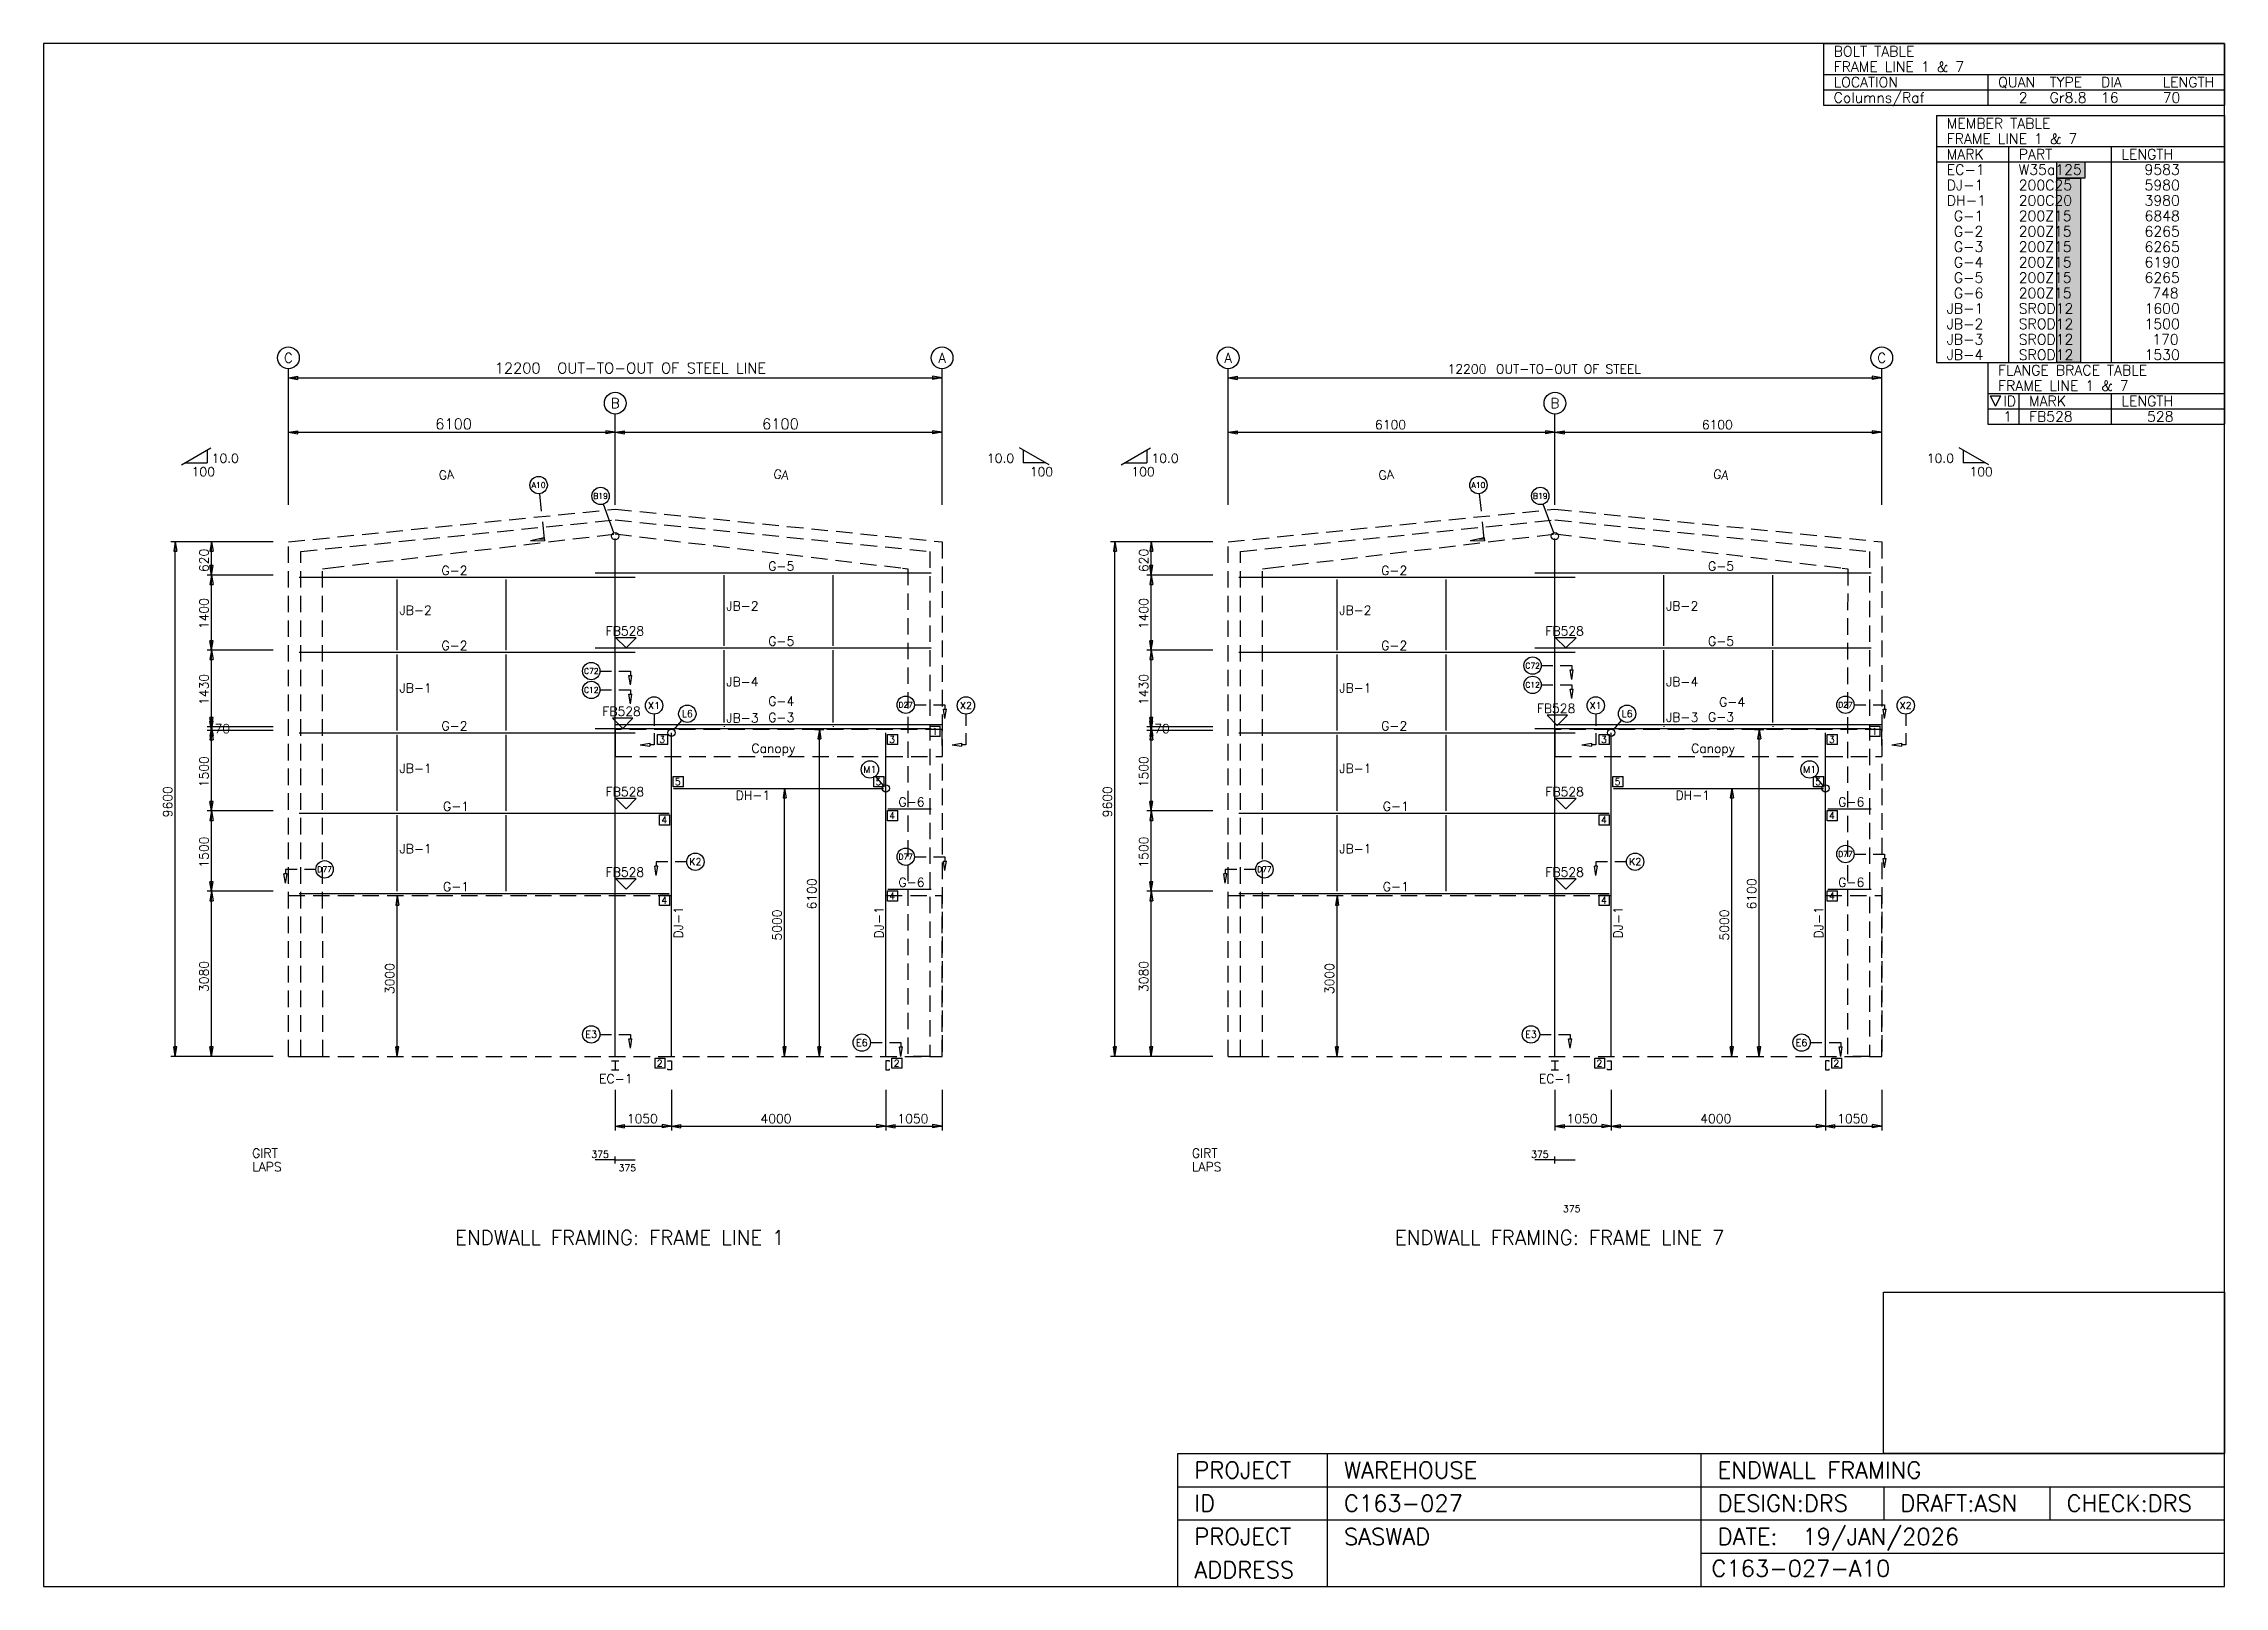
# Model space of a CAD drawing. Extents: x 0 to 40704, y 0 to 28784.
import ezdxf
from ezdxf.enums import TextEntityAlignment as Align

# ---------------------------------------------------------------- set-up
doc = ezdxf.new("R2010")
doc.units = 0
doc.header["$MEASUREMENT"] = 0
doc.linetypes.add('CONTIN', pattern=[0])
doc.linetypes.add('DASHED', pattern=[460.3, 307.7, -152.6])
doc.layers.get('0').update_dxf_attribs({"linetype": 'CONTIN'})
for name, color, linetype in [('1', 7, 'CONTIN'), ('10', 10, 'CONTIN'), ('11', 7, 'CONTIN'), ('12', 6, 'CONTIN'), ('13', 1, 'CONTIN'), ('14', 7, 'CONTIN'), ('15', 7, 'CONTIN'), ('2', 6, 'CONTIN'), ('22', 7, 'CONTIN'), ('26', 7, 'CONTIN'), ('3', 7, 'CONTIN'), ('4', 7, 'CONTIN'), ('5', 5, 'DASHED'), ('7', 7, 'CONTIN')]:
    doc.layers.add(name, color=color, linetype=linetype)
doc.styles.add('SIMPLEX', font='SIMPLEX')
picture_1 = doc.add_image_def('image1.png', size_in_pixel=(129, 61))

# ---------------------------------------------------------------- blocks, each defined once
blk = doc.blocks.new('EW1TBL')
for p, q in [((-4738.6401, 0), (0, 0)), ((-4738.6401, 0), (-4738.6401, -4061.6924)), ((0, 0), (0, -4061.6924)), ((-4738.6401, -507.71143), (0, -507.71143)), ((-4738.6401, -507.71143), (-4738.6401, -761.56714)), ((-3553.98, -507.71143), (-3553.98, -761.56714)), ((-1861.6084, -507.71143), (-1861.6084, -761.56714)), ((-4738.6401, -761.56714), (-4738.6401, -4061.6924)), ((-4738.6401, -761.56714), (0, -761.56714)), ((-3553.98, -761.56714), (-3553.98, -4061.6924)), ((-1861.6084, -761.56714), (-1861.6084, -4061.6924)), ((-4738.6401, -4061.6924), (0, -4061.6924))]:
    blk.add_line(p, q)
at = {"layer": '14', "style": 'SIMPLEX'}
for s, p in [('MEMBER TABLE', (-4569.4033, -211.54643)), ('FRAME LINE 1 & 7', (-4569.4033, -465.40216)), ('MARK', (-4569.4033, -719.25781)), ('PART', (-3384.7429, -719.25781)), ('LENGTH', (-1692.3715, -719.25781))]:
    blk.add_text(s, height=169.237152, dxfattribs=at).set_placement(p)
at = {"layer": '26', "style": 'SIMPLEX'}
for s, p in [('EC-1', (-4569.4033, -973.11371)), ('DJ-1', (-4569.4033, -1226.9692)), ('W35a125', (-3384.7429, -973.11371)), ('200C25', (-3384.7429, -1226.9692)), ('   9583', (-1692.3715, -973.11371)), ('   5980', (-1692.3715, -1226.9692)), ('DH-1', (-4569.4033, -1480.8251)), ('200C20', (-3384.7429, -1480.8251)), ('   3980', (-1692.3715, -1480.8251)), (' G-1', (-4569.4033, -1734.6805)), ('200Z15', (-3384.7429, -1734.6805)), ('   6848', (-1692.3715, -1734.6805)), (' G-2', (-4569.4033, -1988.5364)), (' G-3', (-4569.4033, -2242.3923)), ('200Z15', (-3384.7429, -1988.5364)), ('200Z15', (-3384.7429, -2242.3923)), ('   6265', (-1692.3715, -1988.5364)), ('   6265', (-1692.3715, -2242.3923)), (' G-4', (-4569.4033, -2496.2483)), ('200Z15', (-3384.7429, -2496.2483)), ('   6190', (-1692.3715, -2496.2483)), (' G-5', (-4569.4033, -2750.104)), (' G-6', (-4569.4033, -3003.9597)), ('200Z15', (-3384.7429, -2750.104)), ('200Z15', (-3384.7429, -3003.9597)), ('   6265', (-1692.3715, -2750.104)), ('    748', (-1692.3715, -3003.9597)), ('JB-1', (-4569.4033, -3257.8154)), ('SROD12', (-3384.7429, -3257.8154)), ('   1600', (-1692.3715, -3257.8154)), ('JB-2', (-4569.4033, -3511.6711)), ('SROD12', (-3384.7429, -3511.6711)), ('   1500', (-1692.3715, -3511.6711)), ('JB-3', (-4569.4033, -3765.5271)), ('JB-4', (-4569.4033, -4019.3828)), ('SROD12', (-3384.7429, -3765.5271)), ('SROD12', (-3384.7429, -4019.3828)), ('   1530', (-1692.3715, -4019.3828)), ('    170', (-1692.3715, -3765.5271))]:
    blk.add_text(s, height=169.237152, dxfattribs=at).set_placement(p)
blk = doc.blocks.new('EW1BLT')
for p, q in [((-6600.249, 0), (0, 0)), ((-6600.249, 0), (-6600.249, -1015.4229)), ((0, 0), (0, -1015.4229)), ((-6600.249, -507.71143), (0, -507.71143)), ((-3892.4543, -507.71143), (-3892.4543, -761.56714)), ((-6600.249, -761.56714), (0, -761.56714)), ((-6600.249, -1015.4229), (0, -1015.4229)), ((-3892.4543, -761.56714), (-3892.4543, -1015.4229))]:
    blk.add_line(p, q)
at = {"layer": '14', "style": 'SIMPLEX'}
for s, p in [('BOLT TABLE', (-6431.0122, -211.54643)), ('FRAME LINE 1 & 7', (-6431.0122, -465.40216)), ('LOCATION', (-6431.0122, -719.25781)), ('QUAN', (-3723.2175, -719.25781)), ('TYPE', (-2877.032, -719.25781)), ('DIA', (-2030.8459, -719.25781)), ('LENGTH', (-1015.4231, -719.25781))]:
    blk.add_text(s, height=169.237152, dxfattribs=at).set_placement(p)
at = {"layer": '26', "style": 'SIMPLEX'}
for s, height, p in [('Columns/Raf', 169.237152, (-6431.0122, -973.11371)), ('2', 169.23715, (-3384.7437, -973.11371)), ('Gr8.8', 169.237152, (-2877.032, -973.11371)), ('16', 169.237152, (-2030.8459, -973.11371)), ('70', 169.237152, (-1015.4231, -973.11371))]:
    blk.add_text(s, height=height, dxfattribs=at).set_placement(p)
blk = doc.blocks.new('EW1BRACE')
for p, q in [((-3892.4543, 0), (-3892.4543, -1015.4229)), ((-3892.4543, 0), (0, 0)), ((0, 0), (0, -1015.4229)), ((-3892.4543, -507.71143), (0, -507.71143)), ((-3384.7429, -507.71143), (-3384.7429, -1015.4229)), ((-1861.6086, -507.71143), (-1861.6086, -1015.4229)), ((-3892.4543, -761.56714), (0, -761.56714)), ((-3892.4543, -1015.4229), (0, -1015.4229))]:
    blk.add_line(p, q)
at = {"layer": '14'}
for p, q in [((-3765.5269, -719.25781), (-3850.1453, -550.02075)), ((-3850.1453, -550.02075), (-3680.9084, -550.02075)), ((-3765.5269, -719.25781), (-3680.9084, -550.02075))]:
    blk.add_line(p, q, dxfattribs=at)
at = {"layer": '14', "style": 'SIMPLEX'}
for s, p in [('FLANGE BRACE TABLE', (-3723.2175, -211.54643)), ('FRAME LINE 1 & 7', (-3723.2175, -465.40216)), ('ID', (-3638.5989, -719.25781)), ('MARK', (-3215.5059, -719.25781)), ('LENGTH', (-1692.3715, -719.25781))]:
    blk.add_text(s, height=169.237152, dxfattribs=at).set_placement(p)
at = {"layer": '26', "style": 'SIMPLEX'}
for s, height, p in [('1', 169.23715, (-3638.5989, -973.11371)), ('FB528', 169.237152, (-3215.5059, -973.11371)), ('    528', 169.237152, (-1776.99, -973.11371))]:
    blk.add_text(s, height=height, dxfattribs=at).set_placement(p)
blk = doc.blocks.new('WCOL')
for p, q in [((-10.2, 0), (10.2, 0)), ((0, 0), (0, -25.4)), ((-10.2, -25.4), (10.2, -25.4))]:
    blk.add_line(p, q)
blk = doc.blocks.new('CCOL')
for p, q in [((10.2, 0), (0, 0)), ((0, 0), (0, -25.4)), ((10.2, -2.5), (10.2, 0)), ((0, -25.4), (10.2, -25.4)), ((10.2, -25.4), (10.2, -22.9))]:
    blk.add_line(p, q)
blk = doc.blocks.new('MARKER')
for p, q in [((25.4, 25.4), (-25.4, 25.4)), ((-25.4, 25.4), (0, 0)), ((0, 0), (25.4, 25.4))]:
    blk.add_line(p, q)
blk = doc.blocks.new('ARROW')
for p, q in [((0, 0), (-176, 29)), ((-176, 29), (-176, -29)), ((0, 0), (-176, -29))]:
    blk.add_line(p, q)
blk = doc.blocks.new('ARROWP')
for p, q in [((0, 0), (-176, 29)), ((-176, 29), (-176, -29)), ((0, 0), (-176, -29))]:
    blk.add_line(p, q)
blk = doc.blocks.new('CUTSEC')
at = {"layer": '7'}
for p, q in [((-284, 0), (-68, 0)), ((68, 0), (284, 0)), ((284, 0), (284, 81))]:
    blk.add_line(p, q, dxfattribs=at)
at = {"layer": '7', "rotation": 90}
blk.add_blockref('ARROWP', (284, 257), dxfattribs=at)

msp = doc.modelspace()

# ---------------------------------------------------------------- hatches: boundary and pattern name
at = {"linetype": 'Continuous'}
h = msp.add_hatch(color=256, dxfattribs=at)
h.dxf.hatch_style = 1
h.paths.add_polyline_path([(37578, 26274), (38017, 26274), (38017, 22834), (37578, 22834)])
h.paths.add_polyline_path([(37578, 26577), (38098, 26577), (38098, 26274), (37578, 26274)])

# ---------------------------------------------------------------- linework, layer by layer
for p, q in [((40704, 0), (40704, 3256)), ((21171, 0), (21171, 2480)), ((21171, 2480), (40704, 2480)), ((23962, 0), (23962, 2480)), ((30938, 0), (30938, 2480)), ((21171, 1860), (40704, 1860)), ((34348, 1860), (34348, 1240)), ((37449, 1860), (37449, 1240)), ((21171, 1240), (40704, 1240)), ((30938, 620), (40704, 620)), ((21171, 0), (40704, 0))]:
    msp.add_line(p, q)
for points in [[(37578, 26577), (38098, 26577), (38098, 26274), (37578, 26274)], [(37578, 26274), (38017, 26274), (38017, 22834), (37578, 22834)]]:
    msp.add_lwpolyline(points, close=True, dxfattribs=at)
at = {"layer": '1'}
for p, q in [((4769, 18827), (11044, 18827)), ((6602, 17468), (6602, 18787)), ((8635, 17468), (8635, 18787)), ((10294, 18908), (16569, 18908)), ((12702, 17549), (12702, 18868)), ((14735, 17549), (14735, 18868)), ((22309, 18827), (28584, 18827)), ((24142, 17468), (24142, 18787)), ((26176, 17468), (26176, 18787)), ((27834, 18908), (34109, 18908)), ((30242, 17549), (30242, 18868)), ((32276, 17549), (32276, 18868)), ((10294, 17508), (16569, 17508)), ((27834, 17508), (34109, 17508)), ((4769, 17427), (11044, 17427)), ((6602, 15968), (6602, 17387)), ((8635, 15968), (8635, 17387)), ((12702, 16119), (12702, 17468)), ((14735, 16119), (14735, 17468)), ((22309, 17427), (28584, 17427)), ((24142, 15968), (24142, 17387)), ((26176, 15968), (26176, 17387)), ((30242, 16119), (30242, 17468)), ((32276, 16119), (32276, 17468)), ((4769, 15927), (11044, 15927)), ((6602, 14468), (6602, 15887)), ((8635, 14468), (8635, 15887)), ((10294, 16008), (16569, 16008)), ((10669, 16078), (16769, 16078)), ((11719, 9888), (11719, 15927)), ((12702, 16049), (12702, 16038)), ((14735, 16049), (14735, 16038)), ((15719, 9888), (15719, 15927)), ((22309, 15927), (28584, 15927)), ((24142, 14468), (24142, 15887)), ((26176, 14468), (26176, 15887)), ((27834, 16008), (34109, 16008)), ((28209, 16078), (34309, 16078)), ((29259, 9888), (29259, 15927)), ((30242, 16049), (30242, 16038)), ((32276, 16049), (32276, 16038)), ((33259, 9888), (33259, 15927)), ((11759, 14888), (15678, 14888)), ((29300, 14888), (33219, 14888)), ((4769, 14427), (11678, 14427)), ((6602, 12968), (6602, 14387)), ((8635, 12968), (8635, 14387)), ((15759, 14508), (16569, 14508)), ((22309, 14427), (29219, 14427)), ((24142, 12968), (24142, 14387)), ((26176, 12968), (26176, 14387)), ((33300, 14508), (34109, 14508)), ((4769, 12927), (11678, 12927)), ((15759, 13008), (16569, 13008)), ((22309, 12927), (29219, 12927)), ((33300, 13008), (34109, 13008))]:
    msp.add_line(p, q, dxfattribs=at)
at = {"layer": '12'}
for p, q in [((4569, 20179), (4569, 22718)), ((16769, 20179), (16769, 22718)), ((22109, 20179), (22109, 22718)), ((34309, 20179), (34309, 22718)), ((10669, 20179), (10669, 21871)), ((28209, 20179), (28209, 21871)), ((3052, 19488), (2375, 19488)), ((4284, 19488), (3052, 19488)), ((3134, 19488), (3134, 19488)), ((20593, 19488), (19916, 19488)), ((21825, 19488), (20593, 19488)), ((20674, 19488), (20674, 19488)), ((4284, 18868), (3052, 18868)), ((3134, 18868), (3134, 18868)), ((3134, 18868), (3134, 18868)), ((21825, 18868), (20593, 18868)), ((20674, 18868), (20674, 18868)), ((20674, 18868), (20674, 18868)), ((4284, 17468), (3052, 17468)), ((3134, 17468), (3134, 17468)), ((3134, 17468), (3134, 17468)), ((21825, 17468), (20593, 17468)), ((20674, 17468), (20674, 17468)), ((20674, 17468), (20674, 17468)), ((4284, 16038), (3052, 16038)), ((4284, 15968), (3052, 15968)), ((3134, 16038), (3134, 16038)), ((3134, 16038), (3134, 16038)), ((3134, 15968), (3134, 15968)), ((3134, 15968), (3134, 15968)), ((14396, 15988), (14565, 15988)), ((21825, 16038), (20593, 16038)), ((21825, 15968), (20593, 15968)), ((20674, 16038), (20674, 16038)), ((20674, 16038), (20674, 16038)), ((20674, 15968), (20674, 15968)), ((20674, 15968), (20674, 15968)), ((31936, 15988), (32105, 15988)), ((4284, 14468), (3052, 14468)), ((3134, 14468), (3134, 14468)), ((3134, 14468), (3134, 14468)), ((21825, 14468), (20593, 14468)), ((20674, 14468), (20674, 14468)), ((20674, 14468), (20674, 14468)), ((4284, 12968), (3052, 12968)), ((3134, 12968), (3134, 12968)), ((3134, 12968), (3134, 12968)), ((21825, 12968), (20593, 12968)), ((20674, 12968), (20674, 12968)), ((20674, 12968), (20674, 12968)), ((3052, 9888), (2375, 9888)), ((4284, 9888), (3052, 9888)), ((3134, 9888), (3134, 9888)), ((14396, 9888), (14565, 9888)), ((20593, 9888), (19916, 9888)), ((21825, 9888), (20593, 9888)), ((20674, 9888), (20674, 9888)), ((31936, 9888), (32105, 9888))]:
    msp.add_line(p, q, dxfattribs=at)
at = {"layer": '13'}
for centre in [(4569, 22921), (16769, 22921), (22109, 22921), (34309, 22921), (10669, 22075), (28209, 22075)]:
    msp.add_circle(centre, 203, dxfattribs=at)
at = {"layer": '2'}
for p, q in [((4569, 22548), (16769, 22548)), ((22109, 22548), (34309, 22548)), ((2572, 20924), (3123, 21242)), ((3052, 21201), (3052, 20964)), ((4569, 21533), (16769, 21533)), ((18766, 20924), (18215, 21242)), ((18285, 21201), (18285, 20964)), ((20112, 20924), (20663, 21242)), ((20593, 21201), (20593, 20964)), ((22109, 21533), (34309, 21533)), ((36306, 20924), (35755, 21242)), ((35826, 21201), (35826, 20964)), ((2642, 20964), (3052, 20964)), ((18695, 20964), (18285, 20964)), ((20182, 20964), (20593, 20964)), ((36236, 20964), (35826, 20964)), ((2457, 9888), (2457, 19488)), ((3134, 18868), (3134, 19488)), ((19997, 9888), (19997, 19488)), ((20674, 18868), (20674, 19488)), ((3134, 17468), (3134, 18868)), ((20674, 17468), (20674, 18868)), ((3134, 16038), (3134, 17468)), ((20674, 16038), (20674, 17468)), ((3134, 15968), (3134, 16038)), ((3134, 14468), (3134, 15968)), ((14480, 9888), (14480, 15988)), ((20674, 15968), (20674, 16038)), ((20674, 14468), (20674, 15968)), ((32021, 9888), (32021, 15988)), ((13831, 9888), (13831, 14888)), ((31511, 9888), (31511, 14888)), ((3134, 12968), (3134, 14468)), ((20674, 12968), (20674, 14468)), ((3134, 9888), (3134, 12968)), ((6602, 9888), (6602, 12888)), ((20674, 9888), (20674, 12968)), ((24142, 9888), (24142, 12888)), ((10669, 9263), (10669, 8505)), ((11719, 9263), (11719, 8505)), ((11719, 9263), (11719, 8505)), ((15719, 9263), (15719, 8505)), ((15719, 9263), (15719, 8505)), ((16769, 9263), (16769, 8505)), ((28209, 9263), (28209, 8505)), ((29259, 9263), (29259, 8505)), ((29259, 9263), (29259, 8505)), ((33259, 9263), (33259, 8505)), ((33259, 9263), (33259, 8505)), ((34309, 9263), (34309, 8505)), ((10669, 8586), (11719, 8586)), ((11719, 8586), (15719, 8586)), ((15719, 8586), (16769, 8586)), ((28209, 8586), (29259, 8586)), ((29259, 8586), (33259, 8586)), ((33259, 8586), (34309, 8586)), ((10669, 7955), (10294, 7955)), ((10669, 7892), (10669, 8019)), ((10669, 7892), (10669, 8019)), ((10669, 7955), (11044, 7955)), ((28209, 7955), (27834, 7955)), ((28209, 7892), (28209, 8019)), ((28209, 7892), (28209, 8019)), ((28209, 7955), (28584, 7955))]:
    msp.add_line(p, q, dxfattribs=at)
at = {"layer": '22'}
for p, q in [((40704, 28784), (0, 28784)), ((0, 28784), (0, 0)), ((40704, 0), (40704, 28784)), ((0, 0), (40704, 0))]:
    msp.add_line(p, q, dxfattribs=at)
at = {"layer": '3'}
for p, q in [((11460, 15705), (11460, 15896)), ((11460, 15896), (11650, 15896)), ((11650, 15705), (11650, 15896)), ((15750, 15705), (15750, 15896)), ((15750, 15896), (15941, 15896)), ((15941, 15705), (15941, 15896)), ((16547, 15856), (16547, 16047)), ((16547, 16047), (16737, 16047)), ((16737, 15856), (16737, 16047)), ((29037, 15705), (29037, 15896)), ((29037, 15896), (29227, 15896)), ((29227, 15705), (29227, 15896)), ((33291, 15705), (33291, 15896)), ((33291, 15896), (33481, 15896)), ((33481, 15705), (33481, 15896)), ((34087, 15856), (34087, 16047)), ((34087, 16047), (34277, 16047)), ((34277, 15856), (34277, 16047)), ((11650, 15705), (11460, 15705)), ((15941, 15705), (15750, 15705)), ((16737, 15856), (16547, 15856)), ((29227, 15705), (29037, 15705)), ((33481, 15705), (33291, 15705)), ((34277, 15856), (34087, 15856)), ((11750, 14920), (11750, 15110)), ((11750, 15110), (11941, 15110)), ((11941, 14920), (11941, 15110)), ((15497, 14920), (15497, 15110)), ((15497, 15110), (15687, 15110)), ((15687, 14920), (15687, 15110)), ((29291, 14920), (29291, 15110)), ((29291, 15110), (29481, 15110)), ((29481, 14920), (29481, 15110)), ((33037, 14920), (33037, 15110)), ((33037, 15110), (33227, 15110)), ((33227, 14920), (33227, 15110)), ((11941, 14920), (11750, 14920)), ((15687, 14920), (15497, 14920)), ((29481, 14920), (29291, 14920)), ((33227, 14920), (33037, 14920)), ((11497, 14205), (11497, 14396)), ((11497, 14396), (11687, 14396)), ((11687, 14205), (11687, 14396)), ((15750, 14286), (15750, 14477)), ((15750, 14477), (15941, 14477)), ((15941, 14286), (15750, 14286)), ((15941, 14286), (15941, 14477)), ((29037, 14205), (29037, 14396)), ((29037, 14396), (29227, 14396)), ((29227, 14205), (29227, 14396)), ((33291, 14286), (33291, 14477)), ((33291, 14477), (33481, 14477)), ((33481, 14286), (33291, 14286)), ((33481, 14286), (33481, 14477)), ((11687, 14205), (11497, 14205)), ((29227, 14205), (29037, 14205)), ((11497, 12705), (11497, 12896)), ((11497, 12896), (11687, 12896)), ((11687, 12705), (11497, 12705)), ((11687, 12705), (11687, 12896)), ((15750, 12786), (15750, 12977)), ((15750, 12977), (15941, 12977)), ((15941, 12786), (15750, 12786)), ((15941, 12786), (15941, 12977)), ((29037, 12705), (29037, 12896)), ((29037, 12896), (29227, 12896)), ((29227, 12705), (29037, 12705)), ((29227, 12705), (29227, 12896)), ((33291, 12786), (33291, 12977)), ((33291, 12977), (33481, 12977)), ((33481, 12786), (33291, 12786)), ((33481, 12786), (33481, 12977)), ((11412, 9666), (11412, 9856)), ((11412, 9856), (11602, 9856)), ((11602, 9666), (11602, 9856)), ((15835, 9666), (15835, 9856)), ((15835, 9856), (16025, 9856)), ((16025, 9666), (16025, 9856)), ((28952, 9666), (28952, 9856)), ((28952, 9856), (29143, 9856)), ((29143, 9666), (29143, 9856)), ((33375, 9666), (33375, 9856)), ((33375, 9856), (33566, 9856)), ((33566, 9666), (33566, 9856)), ((11602, 9666), (11412, 9666)), ((16025, 9666), (15835, 9666)), ((29143, 9666), (28952, 9666)), ((33566, 9666), (33375, 9666))]:
    msp.add_line(p, q, dxfattribs=at)
at = {"layer": '4'}
for p, q in [((10669, 9888), (10669, 19553)), ((28209, 9888), (28209, 19553))]:
    msp.add_line(p, q, dxfattribs=at)
at = {"layer": '5'}
for p, q in [((4569, 19488), (10669, 20098)), ((10669, 20098), (16769, 19488)), ((22109, 19488), (28209, 20098)), ((28209, 20098), (34309, 19488)), ((4799, 19310), (10669, 19897)), ((5307, 18998), (10668, 19636)), ((10668, 19636), (16030, 18998)), ((10669, 19897), (16539, 19310)), ((22339, 19310), (28209, 19897)), ((22848, 18998), (28210, 19636)), ((28209, 19897), (34079, 19310)), ((28210, 19636), (33571, 18998)), ((4569, 9888), (4569, 19488)), ((4799, 9888), (4799, 19310)), ((16539, 19310), (16539, 9888)), ((16769, 19488), (16769, 9888)), ((22109, 9888), (22109, 19488)), ((22339, 9888), (22339, 19310)), ((34079, 19310), (34079, 9888)), ((34309, 19488), (34309, 9888)), ((5204, 18982), (5307, 18998)), ((5210, 9888), (5204, 18982)), ((5307, 18998), (5307, 18998)), ((16030, 18998), (16030, 18998)), ((16030, 18998), (16128, 18987)), ((16128, 18987), (16128, 9888)), ((22750, 18987), (22848, 18998)), ((22750, 9888), (22750, 18987)), ((22848, 18998), (22848, 18998)), ((33571, 18998), (33571, 18998)), ((33571, 18998), (33673, 18982)), ((33673, 18982), (33668, 9888)), ((10669, 15988), (10669, 15688)), ((16769, 15988), (10669, 15988)), ((16769, 15688), (16769, 15988)), ((28209, 15988), (28209, 15688)), ((34309, 15988), (28209, 15988)), ((34309, 15688), (34309, 15988)), ((10669, 15688), (10669, 15485)), ((10669, 15485), (16769, 15485)), ((16769, 15688), (16769, 15485)), ((28209, 15688), (28209, 15485)), ((28209, 15485), (34309, 15485)), ((34309, 15688), (34309, 15485)), ((4569, 9888), (4569, 12888)), ((4569, 12888), (11719, 12888)), ((15719, 12888), (16769, 12888)), ((16769, 9888), (16769, 12888)), ((22109, 9888), (22109, 12888)), ((22109, 12888), (29259, 12888)), ((33259, 12888), (34309, 12888)), ((34309, 9888), (34309, 12888)), ((4569, 9888), (16769, 9888)), ((4799, 9888), (5210, 9888)), ((16539, 9888), (16128, 9888)), ((22109, 9888), (34309, 9888)), ((22339, 9888), (22750, 9888)), ((34079, 9888), (33668, 9888))]:
    msp.add_line(p, q, dxfattribs=at)
at = {"layer": '7'}
for p, q in [((10646, 19657), (10451, 20192)), ((28186, 19657), (27992, 20192)), ((11762, 15979), (11910, 16155)), ((29303, 15979), (29451, 16155)), ((15675, 14940), (15527, 15116)), ((33216, 14940), (33068, 15116))]:
    msp.add_line(p, q, dxfattribs=at)
for centre, radius in [((9240, 20547), 162), ((10396, 20344), 162), ((26781, 20547), 162), ((27936, 20344), 162), ((10669, 19594), 67.7), ((28209, 19594), 67.7), ((10222, 17078), 162), ((27792, 17180), 162), ((10222, 16726), 162), ((27792, 16820), 162), ((11394, 16435), 162), ((12015, 16280), 162), ((16092, 16448), 162), ((17216, 16435), 162), ((28970, 16435), 162), ((29555, 16280), 162), ((33632, 16448), 162), ((34756, 16435), 162), ((11719, 15927), 67.7), ((29259, 15927), 67.7), ((15423, 15241), 162), ((32963, 15241), 162), ((15719, 14888), 67.7), ((33259, 14888), 67.7), ((5245, 13378), 162), ((12165, 13520), 162), ((16092, 13613), 162), ((22786, 13378), 162), ((29706, 13520), 162), ((33632, 13664), 162), ((10222, 10298), 162), ((15272, 10145), 162), ((27762, 10298), 162), ((32812, 10145), 162)]:
    msp.add_circle(centre, radius, dxfattribs=at)

# ---------------------------------------------------------------- block references
at = {"xscale": 1.133987218639454, "yscale": 1.133987218639454, "zscale": 1.133987218639454}
for name, p in [('EW1BLT', (40704, 28784)), ('EW1TBL', (40704, 27440)), ('EW1BRACE', (40704, 22834))]:
    msp.add_blockref(name, p, dxfattribs=at)
at = {"layer": '10', "yscale": 6.662879959999999, "zscale": 6.662879959999999}
for name, p, xscale in [('WCOL', (10669, 9807), 6.662879959999999), ('CCOL', (11719, 9807), -6.66288), ('CCOL', (15719, 9807), 6.662879959999999), ('WCOL', (28209, 9807), 6.662879959999999), ('CCOL', (29259, 9807), -6.66288), ('CCOL', (33259, 9807), 6.662879959999999)]:
    msp.add_blockref(name, p, dxfattribs=dict(at, xscale=xscale))
at = {"layer": '2'}
for p, rotation in [((4569, 22548), 180), ((22109, 22548), 180), ((4569, 21533), 180), ((10669, 21533), 180), ((22109, 21533), 180), ((28209, 21533), 180), ((2457, 19488), 90), ((3134, 19488), 90), ((19997, 19488), 90), ((20674, 19488), 90), ((3134, 18868), 270), ((3134, 18868), 90), ((20674, 18868), 270), ((20674, 18868), 90), ((3134, 17468), 270), ((20674, 17468), 270), ((3134, 17468), 90), ((20674, 17468), 90), ((3134, 16038), 270), ((3134, 15968), 270), ((3134, 16038), 90), ((3134, 15968), 90), ((14480, 15988), 90), ((20674, 16038), 270), ((20674, 15968), 270), ((20674, 16038), 90), ((20674, 15968), 90), ((32021, 15988), 90), ((13831, 14888), 90), ((31511, 14888), 90), ((3134, 14468), 270), ((3134, 14468), 90), ((20674, 14468), 270), ((20674, 14468), 90), ((3134, 12968), 270), ((20674, 12968), 270), ((3134, 12968), 90), ((6602, 12888), 90), ((20674, 12968), 90), ((24142, 12888), 90), ((2457, 9888), 270), ((3134, 9888), 270), ((6602, 9888), 270), ((13831, 9888), 270), ((14480, 9888), 270), ((19997, 9888), 270), ((20674, 9888), 270), ((24142, 9888), 270), ((31511, 9888), 270), ((32021, 9888), 270), ((10669, 8586), 180), ((11719, 8586), 180), ((15719, 8586), 180), ((28209, 8586), 180), ((29259, 8586), 180), ((33259, 8586), 180)]:
    msp.add_blockref('ARROW', p, dxfattribs=dict(at, rotation=rotation))
for p in [(16769, 22548), (34309, 22548), (10669, 21533), (16769, 21533), (28209, 21533), (34309, 21533), (11719, 8586), (15719, 8586), (16769, 8586), (29259, 8586), (33259, 8586), (34309, 8586)]:
    msp.add_blockref('ARROW', p, dxfattribs=at)
at = {"layer": '3', "xscale": 7.49573992, "yscale": 7.49573992, "zscale": 7.49573992}
for p in [(10872, 17508), (28412, 17508), (10809, 16008), (28252, 16064), (10872, 14508), (28412, 14508), (10872, 13008), (28412, 13008)]:
    msp.add_blockref('MARKER', p, dxfattribs=at)
at = {"layer": '7', "xscale": 1.5, "yscale": -1, "zscale": -1, "rotation": 275.711}
for p in [(9299, 19961), (26839, 19961)]:
    msp.add_blockref('CUTSEC', p, dxfattribs=at)
at = {"layer": '7', "yscale": -1, "zscale": -1}
for p in [(28239, 17180), (10669, 17078), (10669, 16726), (28239, 16820), (16539, 16448), (34079, 16448), (16539, 13613), (34079, 13664), (10669, 10298), (28209, 10298), (15719, 10145), (33259, 10145)]:
    msp.add_blockref('CUTSEC', p, dxfattribs=at)
at = {"layer": '7', "yscale": -1, "zscale": -1, "rotation": 270}
for p in [(11394, 15988), (17216, 15988), (28970, 15988), (34756, 15988)]:
    msp.add_blockref('CUTSEC', p, dxfattribs=at)
at = {"layer": '7', "xscale": -1, "yscale": -1, "zscale": -1}
for p in [(11719, 13520), (29259, 13520), (4799, 13378), (22339, 13378)]:
    msp.add_blockref('CUTSEC', p, dxfattribs=at)

# ---------------------------------------------------------------- texts
at = {"layer": '11', "style": 'SIMPLEX'}
for s, height, p in [('12200', 200, (8420, 22630)), ('12200', 169.2, (26204, 22630)), ('6100', 200, (7310, 21589)), ('6100', 200, (13410, 21589)), ('6100', 169.2, (24850, 21589)), ('6100', 169.2, (30950, 21589)), ('100', 169.2, (2763, 20711)), ('10.0', 169.2, (3137, 20964)), ('10.0', 169.2, (17608, 20964)), ('100', 169.2, (18406, 20711)), ('100', 169.2, (20303, 20711)), ('10.0', 169.2, (20677, 20964)), ('10.0', 169.2, (35149, 20964)), ('100', 169.2, (35946, 20711)), ('70', 169.2, (3190, 15918)), ('70', 169.2, (20730, 15918)), ('1050', 169.2, (10885, 8643)), ('4000', 169.2, (13380, 8643)), ('1050', 169.2, (15935, 8643)), ('1050', 169.2, (28425, 8643)), ('4000', 169.2, (30921, 8643)), ('1050', 169.2, (33475, 8643)), ('375', 126.9, (10224, 7998)), ('375', 126.9, (10732, 7744)), ('375', 126.9, (27765, 7998)), ('375', 126.9, (28359, 6982))]:
    msp.add_text(s, height=height, dxfattribs=at).set_placement(p)
for s, p in [('620', (3077, 18924)), ('620', (20618, 18924)), ('1400', (3077, 17859)), ('1400', (20618, 17859)), ('1430', (3077, 16444)), ('1430', (20618, 16444)), ('1500', (3077, 14909)), ('1500', (20618, 14909)), ('9600', (2400, 14349)), ('9600', (19941, 14349)), ('1500', (3077, 13409)), ('1500', (20618, 13409)), ('6100', (14424, 12629)), ('6100', (31964, 12629)), ('5000', (13774, 12049)), ('5000', (31454, 12049)), ('3080', (3077, 11089)), ('3000', (6546, 11049)), ('3080', (20618, 11089)), ('3000', (24086, 11049))]:
    msp.add_text(s, height=169.2, rotation=90, dxfattribs=at).set_placement(p)
at = {"layer": '13', "style": 'SIMPLEX'}
for s, p in [('C', (4569, 22829)), ('A', (16769, 22829)), ('A', (22109, 22829)), ('C', (34309, 22829)), ('B', (10669, 21983)), ('B', (28209, 21983))]:
    msp.add_text(s, height=183, dxfattribs=at).set_placement(p, align=Align.CENTER)
at = {"layer": '14', "style": 'SIMPLEX'}
for s, height, p in [('PROJECT', 310, (21481, 2015)), ('WAREHOUSE', 310, (24272, 2015)), ('ENDWALL FRAMING', 310.05, (31248, 2015)), ('ID', 310, (21481, 1395)), ('C163-027', 310, (24272, 1395)), ('DESIGN:DRS', 310, (31248, 1395)), ('DRAFT:ASN', 310, (34658, 1395)), ('CHECK:DRS', 310, (37759, 1395)), ('PROJECT', 310, (21481, 775)), ('SASWAD', 310, (24272, 775)), ('DATE:', 310, (31248, 775)), ('19/JAN/2026', 310.05, (32829, 775)), ('ADDRESS', 310, (21481, 155)), ('C163-027-A10', 310.05, (31131, 181))]:
    msp.add_text(s, height=height, dxfattribs=at).set_placement(p)
at = {"layer": '15', "style": 'SIMPLEX'}
for s, height, p in [(' OUT-TO-OUT OF STEEL LINE', 200, (9450, 22630)), (' OUT-TO-OUT OF STEEL', 169.24, (26991, 22630))]:
    msp.add_text(s, height=height, dxfattribs=at).set_placement(p)
for s, p in [('ENDWALL FRAMING: FRAME LINE 1', (10755, 6372)), ('ENDWALL FRAMING: FRAME LINE 7', (28295, 6372))]:
    msp.add_text(s, height=270.78, dxfattribs=at).set_placement(p, align=Align.CENTER)
at = {"layer": '2', "style": 'SIMPLEX'}
for s, p in [('GIRT', (3892, 7998)), ('GIRT', (21432, 7998)), ('LAPS', (3892, 7744)), ('LAPS', (21432, 7744))]:
    msp.add_text(s, height=169.2, dxfattribs=at).set_placement(p)
at = {"layer": '3', "style": 'SIMPLEX'}
for s, rotation, p in [('GA', 5.711, (7384, 20642)), ('GA', 354.289, (13616, 20675)), ('GA', 5.711, (24925, 20642)), ('GA', 354.289, (31157, 20675)), ('DJ-1', 90, (11930, 12087)), ('DJ-1', 90, (15676, 12087)), ('DJ-1', 90, (29471, 12087)), ('DJ-1', 90, (33217, 12087))]:
    msp.add_text(s, height=169.2, rotation=rotation, dxfattribs=at).set_placement(p)
for s, height, p in [(' G-2', 169.2, (7310, 18870)), (' G-5', 169.2, (13410, 18951)), (' G-2', 169.2, (24850, 18870)), (' G-5', 169.2, (30950, 18951)), ('JB-2', 169.2, (12743, 18208)), ('JB-2', 169.2, (30283, 18208)), ('JB-2', 169.2, (6643, 18127)), ('FB528', 169.2, (10491, 17741)), ('JB-2', 169.2, (24183, 18127)), ('FB528', 169.2, (28031, 17741)), (' G-2', 169.2, (7310, 17470)), (' G-5', 169.2, (13410, 17551)), (' G-2', 169.2, (24850, 17470)), (' G-5', 169.2, (30950, 17551)), ('JB-1', 169.2, (6643, 16677)), ('JB-4', 169.2, (12743, 16793)), ('JB-1', 169.2, (24183, 16677)), ('JB-4', 169.2, (30283, 16793)), ('FB528', 169.2, (10429, 16241)), ('JB-3', 169.2, (12743, 16118)), (' G-4', 169.2, (13410, 16431)), (' G-3', 169.2, (13410, 16126)), ('FB528', 169.2, (27871, 16297)), ('JB-3', 169.2, (30283, 16130)), (' G-3', 169.2, (30950, 16137)), (' G-4', 169.2, (31158, 16417)), (' G-2', 169.2, (7310, 15970)), ('1', 127, (16578, 15888)), (' G-2', 169.2, (24850, 15970)), ('1', 127, (34119, 15888)), ('3', 127, (11492, 15737)), ('Canopy', 169.2, (13211, 15552)), ('3', 127, (15782, 15737)), ('3', 127, (29069, 15737)), ('Canopy', 169.2, (30751, 15552)), ('3', 127, (33323, 15737)), ('JB-1', 169.2, (6643, 15177)), ('5', 127, (11782, 14951)), ('5', 127, (15528, 14951)), ('JB-1', 169.2, (24183, 15177)), ('5', 127, (29323, 14951)), ('5', 127, (33069, 14951)), ('FB528', 169.2, (10491, 14741)), ('DH-1', 169.2, (12918, 14676)), (' G-6', 169.2, (15840, 14551)), ('FB528', 169.2, (28031, 14741)), ('DH-1', 169.2, (30459, 14676)), (' G-6', 169.2, (33381, 14551)), (' G-1', 169.2, (7339, 14470)), ('4', 127, (11528, 14237)), ('4', 127, (15782, 14318)), (' G-1', 169.2, (24880, 14470)), ('4', 127, (29069, 14237)), ('4', 127, (33323, 14318)), ('JB-1', 169.2, (6643, 13677)), ('JB-1', 169.2, (24183, 13677)), (' G-1', 169.2, (7339, 12970)), ('FB528', 169.2, (10491, 13241)), (' G-6', 169.2, (15840, 13051)), (' G-1', 169.2, (24880, 12970)), ('FB528', 169.2, (28031, 13241)), (' G-6', 169.2, (33381, 13051)), ('4', 127, (11528, 12737)), ('4', 127, (15782, 12818)), ('4', 127, (29069, 12737)), ('4', 127, (33323, 12818)), ('2', 127, (11444, 9697)), ('2', 127, (15867, 9697)), ('2', 127, (28984, 9697)), ('2', 127, (33407, 9697)), ('EC-1', 169.2, (10368, 9387)), ('EC-1', 169.2, (27909, 9387))]:
    msp.add_text(s, height=height, dxfattribs=at).set_placement(p)
at = {"layer": '7', "style": 'SIMPLEX'}
for s, height, p in [('A10', 104, (9240, 20547)), ('B19', 104, (10396, 20344)), ('A10', 104, (26781, 20547)), ('B19', 104, (27936, 20344)), ('C72', 104, (10222, 17078)), ('C72', 104, (27792, 17180)), ('C12', 104, (10222, 16726)), ('C12', 104, (27792, 16820)), ('X1', 130, (11394, 16435)), ('L6', 130, (12015, 16280)), ('D27', 104, (16092, 16448)), ('X2', 130, (17216, 16435)), ('X1', 130, (28970, 16435)), ('L6', 130, (29555, 16280)), ('D27', 104, (33632, 16448)), ('X2', 130, (34756, 16435)), ('M1', 130, (15423, 15241)), ('M1', 130, (32963, 15241)), ('K2', 130, (12165, 13520)), ('D77', 104, (16092, 13613)), ('K2', 130, (29706, 13520)), ('D77', 104, (33632, 13664)), ('D77', 104, (5245, 13378)), ('D77', 104, (22786, 13378)), ('E3', 130, (10222, 10298)), ('E6', 130, (15272, 10145)), ('E3', 130, (27762, 10298)), ('E6', 130, (32812, 10145))]:
    msp.add_text(s, height=height, dxfattribs=at).set_placement(p, align=Align.MIDDLE_CENTER)

# ---------------------------------------------------------------- pictures from other files: only their frames are drawn
at = {"linetype": 'Continuous'}
image = msp.add_image(picture_1, insert=(34343, 2480), size_in_units=(6361, 3008), dxfattribs=at)
image.dxf.flags = 7

doc.saveas('drawing.dxf')
